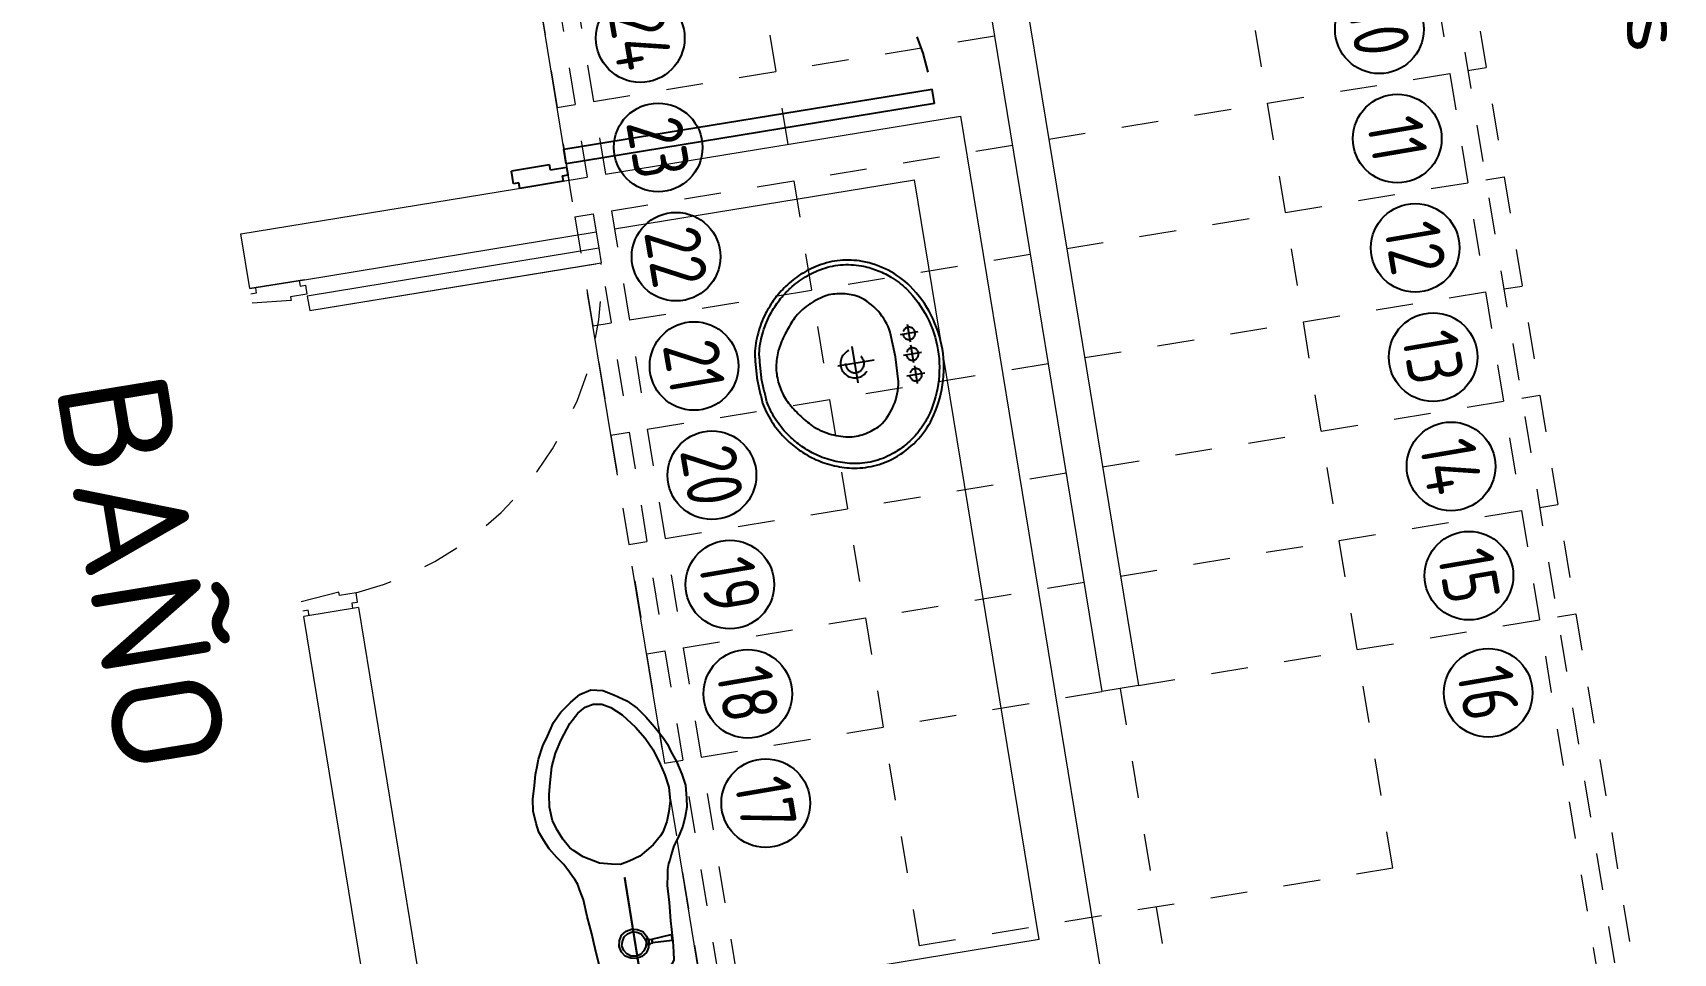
# Model space of a CAD drawing. Header units: metres. Extents: x 2 to 659295185, y -28 to 1124222152.
# Drawn here: x 655613.321 to 655617.762, y 1126529.797 to 1126532.291 of the extents above; entities that cross this region are included whole.
import ezdxf
from ezdxf.enums import TextEntityAlignment as Align

# ---------------------------------------------------------------- set-up
doc = ezdxf.new("R2010")
doc.units = ezdxf.units.M
doc.header["$MEASUREMENT"] = 0
for name, pattern in [('CCSM_C1_CUERPO CK$0$CONTINUA', [0]), ('CCSM_C1_CUERPO CK$0$DASHED', [0.75, 0.5, -0.25]), ('CCSM_C1_CUERPO CK$0$DASHED2', [0.375, 0.25, -0.125]), ('CCSM_C1_CUERPO CK$0$HIDDEN', [0.375, 0.25, -0.125])]:
    doc.linetypes.add(name, pattern=pattern)
doc.layers.get('0').update_dxf_attribs({"linetype": 'CONTINUOUS'})
for name, color, linetype in [('CCSM_C1_CUERPO CK$0$A-ESCALERAS', 7, 'CONTINUOUS'), ('CCSM_C1_CUERPO CK$0$A-PARED', 2, 'CCSM_C1_CUERPO CK$0$CONTINUA'), ('CCSM_C1_CUERPO CK$0$A-PROYECCIONES', 5, 'CCSM_C1_CUERPO CK$0$DASHED'), ('CCSM_C1_CUERPO CK$0$A-PUERTA', 5, 'CCSM_C1_CUERPO CK$0$CONTINUA'), ('CCSM_C1_CUERPO CK$0$A-SANITARIOS', 3, 'CONTINUOUS'), ('CCSM_C1_CUERPO CK$0$A-TEXTOS AREAS', 9, 'CONTINUOUS')]:
    doc.layers.add(name, color=color, linetype=linetype)
doc.styles.add('CCSM_C1_CUERPO CK$0$ROMANS', font='romans__.ttf')
doc.styles.add('CCSM_C1_CUERPO CK$0$Standard', font='txt_____.ttf')

# ---------------------------------------------------------------- blocks, each defined once
blk = doc.blocks.new('CCSM_C1_CUERPO CK$0$lavamanos')
at = {"linetype": 'CCSM_C1_CUERPO CK$0$HIDDEN'}
for p, q in [((-1.14567, -2.91338), (-2.87008, -2.91338)), ((-2.00787, -2.04724), (-2.00787, -3.77559)), ((-0.8622, -2.91338), (0.8622, -2.91338)), ((0, -2.04724), (0, -3.77559)), ((1.14567, -2.91338), (2.87008, -2.91338)), ((2.00787, -2.04724), (2.00787, -3.77559)), ((0, -6.61811), (0, -10.38976)), ((-1.88583, -8.50393), (1.88583, -8.50393))]:
    blk.add_line(p, q, dxfattribs=at)
for points in [[(0, -17.99212), (-0.15602, -17.98496), (-0.31178, -17.97732), (-0.46676, -17.96923), (-0.62247, -17.96061), (-0.7774, -17.95154), (-0.93305, -17.94193), (-1.08792, -17.93189), (-1.24321, -17.92132), (-1.24409, -17.92126), (-1.40018, -17.91107), (-1.55581, -17.90029), (-1.7108, -17.88895), (-1.86635, -17.87695), (-2.02185, -17.86434), (-2.17729, -17.85112), (-2.33209, -17.83734), (-2.48664, -17.82298), (-2.48819, -17.82283), (-2.7321, -17.76466), (-2.9741, -17.70033), (-3.21422, -17.62983), (-3.4526, -17.55314), (-3.68878, -17.47039), (-3.92289, -17.38154), (-4.15451, -17.28676), (-4.3831, -17.18628), (-4.38583, -17.18504), (-4.61263, -17.07783), (-4.836, -16.96507), (-5.05637, -16.84657), (-5.2736, -16.7224), (-5.48754, -16.59265), (-5.69793, -16.45748), (-5.90487, -16.31683), (-6.10726, -16.17149), (-6.11024, -16.16929), (-6.27287, -16.04616), (-6.43208, -15.92036), (-6.58866, -15.7913), (-6.74256, -15.65905), (-6.8937, -15.52366), (-7.04202, -15.38519), (-7.18756, -15.24358), (-7.32904, -15.10015), (-7.33071, -15.09842), (-7.47169, -14.95052), (-7.6088, -14.80093), (-7.74293, -14.64866), (-7.87401, -14.49376), (-8.00211, -14.33619), (-8.12696, -14.17623), (-8.24863, -14.01384), (-8.36614, -13.85039), (-8.36797, -13.84777), (-8.50025, -13.65325), (-8.62668, -13.45667), (-8.74803, -13.25691), (-8.86431, -13.054), (-8.9753, -12.8483), (-9.08105, -12.6397), (-9.18137, -12.42859), (-9.27559, -12.21653), (-9.36657, -11.99892), (-9.45134, -11.78056), (-9.53044, -11.56007), (-9.6038, -11.33761), (-9.67138, -11.11333), (-9.73313, -10.88737), (-9.78902, -10.6599), (-9.83858, -10.43307), (-9.88817, -10.16833), (-9.9285, -9.90369), (-9.95981, -9.63782), (-9.98205, -9.37117), (-9.99523, -9.10379), (-9.99931, -8.83997), (-9.99443, -8.57243), (-9.98031, -8.30315), (-9.98012, -8.30043), (-9.95723, -8.03641), (-9.92507, -7.77125), (-9.88387, -7.50746), (-9.83362, -7.24512), (-9.77443, -6.98478), (-9.70635, -6.72662), (-9.62943, -6.47083), (-9.54331, -6.21653), (-9.54108, -6.21034), (-9.42519, -5.90571), (-9.29761, -5.60409), (-9.15896, -5.30725), (-9.0095, -5.0157), (-8.84949, -4.72997), (-8.67901, -4.45019), (-8.49844, -4.17699), (-8.30709, -3.90944), (-8.10673, -3.65144), (-7.896, -3.39996), (-7.67614, -3.15661), (-7.44739, -2.92165), (-7.21002, -2.69534), (-6.96428, -2.47795), (-6.71071, -2.26995), (-6.44882, -2.07086), (-6.4474, -2.06985), (-6.09342, -1.8285), (-5.72945, -1.60035), (-5.35697, -1.38637), (-4.97653, -1.1869), (-4.58869, -1.00223), (-4.19402, -0.83262), (-3.79311, -0.67834), (-3.38583, -0.53937), (-3.38148, -0.53797), (-2.97062, -0.41452), (-2.55462, -0.30671), (-2.1348, -0.21491), (-1.71177, -0.13925), (-1.28615, -0.07986), (-0.85858, -0.03682), (-0.42966, -0.01018), (0, 0), (0.42963, -0.01033), (0.85867, -0.03702), (1.28621, -0.08015), (1.71194, -0.13969), (2.13491, -0.21549), (2.55482, -0.30751), (2.97072, -0.41554), (3.38189, -0.53937), (3.78887, -0.67819), (4.18996, -0.83242), (4.58469, -1.00185), (4.97278, -1.18636), (5.35351, -1.38562), (5.72617, -1.59924), (6.0905, -1.82709), (6.44479, -2.068), (6.44882, -2.07086), (6.45017, -2.07185), (6.71159, -2.27052), (6.96469, -2.47832), (7.20981, -2.69548), (7.4466, -2.9217), (7.67469, -3.15662), (7.89383, -3.39998), (8.10359, -3.65128), (8.30315, -3.90944), (8.49534, -4.17689), (8.67685, -4.45036), (8.84803, -4.73025), (9.00872, -5.01629), (9.1587, -5.30809), (9.29776, -5.60525), (9.42572, -5.90736), (9.54188, -6.21255), (9.54331, -6.21653), (9.62943, -6.47084), (9.70633, -6.72652), (9.77441, -6.98469), (9.83361, -7.24504), (9.88386, -7.50739), (9.92507, -7.77118), (9.95722, -8.03623), (9.98013, -8.30043), (9.98032, -8.30315), (9.99443, -8.57236), (9.99931, -8.84003), (9.99523, -9.10374), (9.98205, -9.37112), (9.95979, -9.63791), (9.92848, -9.90378), (9.88817, -10.16832), (9.83858, -10.43307), (9.83797, -10.43598), (9.78765, -10.66236), (9.73129, -10.88918), (9.66927, -11.11468), (9.60166, -11.33855), (9.52854, -11.56054), (9.44988, -11.78078), (9.36576, -11.999), (9.27559, -12.21653), (9.18048, -12.42865), (9.07944, -12.63991), (8.97322, -12.84862), (8.86195, -13.05451), (8.74556, -13.25773), (8.6242, -13.45801), (8.49793, -13.65523), (8.36614, -13.85039), (8.24854, -14.01397), (8.12687, -14.17636), (8.00201, -14.33631), (7.87401, -14.49376), (7.74293, -14.64866), (7.6087, -14.80104), (7.47159, -14.95063), (7.33071, -15.09842), (7.18852, -15.24243), (7.04257, -15.38427), (6.89358, -15.52312), (6.74182, -15.65872), (6.58715, -15.79121), (6.42973, -15.92042), (6.26975, -16.04622), (6.1063, -16.16929), (5.90409, -16.31515), (5.69734, -16.45615), (5.48694, -16.59165), (5.27292, -16.72162), (5.05566, -16.84583), (4.83521, -16.96427), (4.61158, -17.07691), (4.38467, -17.18378), (4.38189, -17.18504), (4.15347, -17.28579), (3.92197, -17.38088), (3.68808, -17.46994), (3.4521, -17.55286), (3.2139, -17.62968), (2.9738, -17.7003), (2.73195, -17.76467), (2.48819, -17.82283), (2.48664, -17.82298), (2.33209, -17.83734), (2.17669, -17.85117), (2.02124, -17.86439), (1.86635, -17.87695), (1.7108, -17.88895), (1.55521, -17.90034), (1.39957, -17.91111), (1.24409, -17.92126), (1.24321, -17.92132), (1.08792, -17.93189), (0.9323, -17.94198), (0.7774, -17.95154), (0.62172, -17.96065), (0.46676, -17.96923), (0.31102, -17.97736), (0.15602, -17.98496), (0, -17.99212)], [(0, -16.06299), (-0.18792, -16.0599), (-0.37554, -16.05066), (-0.56285, -16.03525), (-0.74947, -16.01371), (-0.93536, -15.98605), (-1.12025, -15.95229), (-1.30384, -15.91251), (-1.4859, -15.86675), (-1.48819, -15.86614), (-1.49138, -15.86528), (-1.672, -15.81354), (-1.8507, -15.75596), (-2.02734, -15.69259), (-2.20181, -15.62348), (-2.374, -15.54866), (-2.54358, -15.46828), (-2.71043, -15.3824), (-2.87402, -15.29133), (-3.04605, -15.19008), (-3.21542, -15.08647), (-3.38315, -14.9799), (-3.5489, -14.8706), (-3.71277, -14.7585), (-3.87486, -14.64352), (-4.03483, -14.52591), (-4.19175, -14.40641), (-4.19291, -14.40551), (-4.34937, -14.28142), (-4.50255, -14.1558), (-4.65382, -14.02758), (-4.80284, -13.89704), (-4.94986, -13.76398), (-5.09456, -13.62867), (-5.23718, -13.49089), (-5.37629, -13.35207), (-5.37795, -13.35039), (-5.37876, -13.34942), (-5.52197, -13.17233), (-5.65854, -12.99125), (-5.78892, -12.80566), (-5.91297, -12.61578), (-6.03053, -12.42182), (-6.14144, -12.2241), (-6.24566, -12.02265), (-6.34252, -11.81889), (-6.34294, -11.81798), (-6.4347, -11.60908), (-6.51887, -11.39832), (-6.59586, -11.18484), (-6.66561, -10.96878), (-6.72798, -10.75058), (-6.78293, -10.5304), (-6.83039, -10.30848), (-6.87008, -10.08661), (-6.87037, -10.08329), (-6.88356, -9.88894), (-6.88978, -9.69559), (-6.88918, -9.50479), (-6.88176, -9.31148), (-6.86748, -9.11856), (-6.84635, -8.92626), (-6.81842, -8.73484), (-6.78346, -8.5433), (-6.78313, -8.54172), (-6.74096, -8.35347), (-6.69168, -8.16565), (-6.63561, -7.97975), (-6.57283, -7.796), (-6.50342, -7.61466), (-6.42746, -7.43595), (-6.34506, -7.26013), (-6.25591, -7.08661), (-6.08348, -6.85262), (-5.89907, -6.62679), (-5.70371, -6.41048), (-5.49777, -6.20413), (-5.28179, -6.00827), (-5.05633, -5.82341), (-4.82195, -5.65), (-4.57874, -5.48819), (-4.32876, -5.34015), (-4.07122, -5.20434), (-3.80737, -5.08145), (-3.53769, -4.97171), (-3.26299, -4.87546), (-2.9838, -4.79287), (-2.70086, -4.72417), (-2.41481, -4.66952), (-2.41339, -4.66929), (0, -4.56693), (2.41339, -4.66929), (2.41481, -4.66952), (2.70086, -4.72417), (2.98371, -4.79285), (3.26291, -4.87543), (3.5376, -4.97168), (3.80729, -5.08142), (4.07114, -5.2043), (4.32869, -5.34011), (4.57874, -5.48819), (4.82187, -5.64995), (5.05626, -5.82335), (5.28173, -6.00821), (5.49771, -6.20407), (5.70365, -6.41042), (5.89907, -6.62679), (6.08348, -6.85262), (6.25591, -7.08661), (6.34414, -7.2601), (6.42574, -7.43587), (6.50097, -7.61437), (6.5698, -7.79552), (6.63207, -7.97894), (6.68777, -8.16455), (6.73678, -8.35195), (6.77883, -8.5399), (6.77953, -8.5433), (6.81538, -8.73475), (6.84411, -8.92617), (6.8659, -9.11858), (6.88074, -9.31165), (6.88859, -9.50514), (6.88948, -9.69608), (6.88343, -9.88963), (6.8703, -10.08407), (6.87008, -10.08661), (6.83037, -10.30858), (6.7829, -10.5305), (6.72795, -10.75068), (6.66558, -10.96888), (6.59586, -11.18484), (6.51887, -11.39832), (6.4347, -11.60908), (6.34294, -11.81798), (6.34252, -11.81889), (6.24562, -12.02262), (6.14129, -12.22398), (6.03014, -12.42165), (5.91231, -12.61541), (5.78792, -12.80504), (5.65714, -12.9903), (5.52016, -13.17091), (5.37646, -13.34749), (5.37402, -13.35039), (5.23533, -13.48965), (5.09309, -13.6277), (4.94864, -13.76317), (4.8019, -13.89615), (4.65278, -14.02673), (4.50159, -14.15462), (4.34823, -14.27992), (4.19174, -14.40337), (4.18898, -14.40551), (4.03258, -14.52531), (3.87308, -14.64318), (3.71169, -14.75815), (3.54833, -14.87031), (3.38305, -14.97961), (3.2159, -15.08603), (3.04692, -15.18953), (2.87543, -15.29051), (2.87402, -15.29133), (2.87064, -15.29327), (2.7069, -15.38393), (2.53994, -15.46947), (2.37031, -15.54958), (2.19818, -15.62419), (2.02374, -15.69321), (1.84717, -15.75658), (1.66865, -15.81423), (1.48819, -15.86614), (1.4859, -15.86675), (1.30384, -15.91251), (1.12016, -15.95231), (0.93536, -15.98605), (0.74947, -16.01371), (0.56285, -16.03525), (0.37554, -16.05066), (0.18792, -16.0599), (0, -16.06299)]]:
    blk.add_lwpolyline(points, close=True, dxfattribs=at)
blk.add_lwpolyline([(0, -0.43307), (-0.0032, -0.43309), (-0.41557, -0.44293), (-0.82705, -0.4685), (-1.23741, -0.50981), (-1.64573, -0.56674), (-2.05158, -0.63924), (-2.45453, -0.72723), (-2.85365, -0.83052), (-3.24803, -0.94881), (-3.63967, -1.08338), (-4.02553, -1.23249), (-4.40547, -1.39606), (-4.77897, -1.57387), (-5.14533, -1.76558), (-5.50434, -1.97107), (-5.85533, -2.18998), (-6.19685, -2.42126), (-6.19827, -2.42231), (-6.2887, -2.49008), (-6.37749, -2.55848), (-6.46537, -2.62804), (-6.55222, -2.69867), (-6.63824, -2.77053), (-6.7233, -2.84351), (-6.80739, -2.91761), (-6.88976, -2.99212), (-6.97274, -3.06918), (-7.0539, -3.14641), (-7.13418, -3.22475), (-7.21345, -3.30404), (-7.29177, -3.38434), (-7.36908, -3.46561), (-7.44528, -3.54774), (-7.51968, -3.62992), (-7.52139, -3.63182), (-7.52994, -3.6414), (-7.53828, -3.65087), (-7.54653, -3.66038), (-7.55471, -3.66995), (-7.56284, -3.6796), (-7.57088, -3.68929), (-7.57885, -3.69904), (-7.58661, -3.70866), (-7.59313, -3.71598), (-7.60096, -3.72476), (-7.60895, -3.73372), (-7.61679, -3.74249), (-7.62464, -3.75126), (-7.63265, -3.7602), (-7.64051, -3.76896), (-7.64982, -3.77933), (-7.65354, -3.78346), (-7.77251, -3.92911), (-7.88765, -4.07645), (-7.9995, -4.22614), (-8.10806, -4.37823), (-8.2133, -4.53265), (-8.31516, -4.68931), (-8.4136, -4.84814), (-8.50787, -5.00787), (-8.50846, -5.00889), (-8.60047, -5.17295), (-8.6881, -5.33775), (-8.77195, -5.50437), (-8.85211, -5.67293), (-8.92848, -5.84325), (-9.00102, -6.01523), (-9.06964, -6.18868), (-9.13386, -6.3622), (-9.21541, -6.60277), (-9.2883, -6.84446), (-9.35302, -7.08859), (-9.40945, -7.33476), (-9.45752, -7.5827), (-9.49718, -7.83201), (-9.52841, -8.08263), (-9.55101, -8.3323), (-9.55118, -8.33464), (-9.56448, -8.58891), (-9.56894, -8.84181), (-9.56479, -9.09102), (-9.55192, -9.34362), (-9.53034, -9.59552), (-9.50007, -9.84664), (-9.46116, -10.09645), (-9.41339, -10.34645), (-9.36597, -10.56168), (-9.31264, -10.77768), (-9.25391, -10.99213), (-9.18973, -11.20515), (-9.12019, -11.41649), (-9.04537, -11.62587), (-8.96522, -11.83341), (-8.87925, -12.04028), (-8.87795, -12.0433), (-8.78772, -12.24568), (-8.69175, -12.44739), (-8.59074, -12.64662), (-8.48477, -12.84325), (-8.37396, -13.03704), (-8.25824, -13.2281), (-8.13777, -13.4162), (-8.01181, -13.60236), (-7.8991, -13.75924), (-7.78256, -13.91489), (-7.66288, -14.06833), (-7.54019, -14.21938), (-7.41464, -14.36786), (-7.28609, -14.51395), (-7.15468, -14.65748), (-7.01968, -14.79921), (-7.01804, -14.8009), (-6.88233, -14.93771), (-6.74301, -15.07248), (-6.60095, -15.20433), (-6.45608, -15.33332), (-6.30869, -15.4592), (-6.15872, -15.582), (-6.00614, -15.70177), (-5.85039, -15.81889), (-5.65802, -15.95721), (-5.46155, -16.09113), (-5.26164, -16.22013), (-5.05866, -16.34397), (-4.8525, -16.46272), (-4.64353, -16.57616), (-4.43164, -16.68435), (-4.21654, -16.7874), (-4.00016, -16.88334), (-3.7808, -16.97381), (-3.55914, -17.05851), (-3.33535, -17.13737), (-3.10943, -17.21039), (-2.88181, -17.27743), (-2.65252, -17.33848), (-2.42126, -17.3937), (-2.4164, -17.39414), (-2.26792, -17.40746), (-2.11711, -17.42063), (-1.96627, -17.43345), (-1.81637, -17.44583), (-1.66547, -17.45794), (-1.51454, -17.46969), (-1.36456, -17.48101), (-1.2126, -17.49212), (-1.21195, -17.49216), (-1.06192, -17.50172), (-0.91055, -17.51099), (-0.75821, -17.51996), (-0.60681, -17.5285), (-0.45538, -17.53668), (-0.30393, -17.54449), (-0.15246, -17.55193), (0, -17.55905), (0.00328, -17.5589), (0.15446, -17.55184), (0.30468, -17.54445), (0.45581, -17.53664), (0.60599, -17.52851), (0.75707, -17.51995), (0.90721, -17.51107), (1.05825, -17.50176), (1.20866, -17.49212), (1.36029, -17.48111), (1.51241, -17.46969), (1.66354, -17.45797), (1.8156, -17.44581), (1.96667, -17.43337), (2.11867, -17.42047), (2.26968, -17.4073), (2.42031, -17.39379), (2.42126, -17.3937), (2.65238, -17.33852), (2.88181, -17.27743), (3.10943, -17.21039), (3.33521, -17.13742), (3.55901, -17.05856), (3.7808, -16.97381), (4.00016, -16.88334), (4.21654, -16.7874), (4.43164, -16.68435), (4.6434, -16.57622), (4.8525, -16.46272), (5.05854, -16.34404), (5.26164, -16.22013), (5.46143, -16.09121), (5.65802, -15.95721), (5.85039, -15.81889), (6.00615, -15.70175), (6.15862, -15.58207), (6.30859, -15.45926), (6.4561, -15.33329), (6.60087, -15.20439), (6.74295, -15.07252), (6.88238, -14.93765), (7.01804, -14.8009), (7.01969, -14.79921), (7.02105, -14.79782), (7.15567, -14.65643), (7.28652, -14.5133), (7.41453, -14.36744), (7.53947, -14.21913), (7.66147, -14.06821), (7.78039, -13.91485), (7.89609, -13.75922), (8.00787, -13.60236), (8.0096, -13.59989), (8.13606, -13.41435), (8.25698, -13.22677), (8.37307, -13.03615), (8.48432, -12.84251), (8.59052, -12.64621), (8.69167, -12.44726), (8.78775, -12.24567), (8.87795, -12.0433), (8.87925, -12.04028), (8.96517, -11.83354), (9.04532, -11.62599), (9.12019, -11.41649), (9.18969, -11.20528), (9.25387, -10.99226), (9.31264, -10.77768), (9.36594, -10.56181), (9.41339, -10.34645), (9.46031, -10.09655), (9.49841, -9.84683), (9.528, -9.59584), (9.54903, -9.34411), (9.56147, -9.0917), (9.56532, -8.84263), (9.56069, -8.59006), (9.54733, -8.33598), (9.54724, -8.33464), (9.5471, -8.33258), (9.52539, -8.08282), (9.49496, -7.83221), (9.45595, -7.58269), (9.40843, -7.33476), (9.35241, -7.08849), (9.28802, -6.8444), (9.2153, -6.60265), (9.13386, -6.3622), (9.06964, -6.18868), (9.00097, -6.01512), (8.92843, -5.84313), (8.85211, -5.67293), (8.77195, -5.50437), (8.68804, -5.33764), (8.60041, -5.17283), (8.50846, -5.00889), (8.50787, -5.00787), (8.41351, -4.84809), (8.31492, -4.68927), (8.21283, -4.53269), (8.10729, -4.37842), (7.99834, -4.22653), (7.88605, -4.07709), (7.77047, -3.93019), (7.6509, -3.785), (7.64961, -3.78346), (7.64773, -3.78111), (7.64044, -3.77207), (7.63296, -3.7629), (7.6254, -3.75376), (7.6178, -3.74469), (7.61012, -3.73564), (7.60241, -3.72667), (7.59461, -3.71773), (7.58661, -3.70866), (7.5849, -3.70676), (7.57635, -3.69719), (7.56803, -3.68774), (7.55976, -3.6782), (7.55157, -3.66863), (7.54346, -3.65899), (7.53542, -3.6493), (7.52744, -3.63955), (7.51969, -3.62992), (7.44528, -3.54773), (7.36897, -3.46549), (7.29174, -3.38431), (7.21341, -3.30399), (7.13412, -3.22469), (7.05392, -3.14644), (6.97266, -3.06909), (6.88976, -2.99212), (6.8073, -2.91758), (6.7232, -2.84362), (6.63798, -2.77074), (6.55187, -2.69913), (6.46467, -2.62864), (6.3766, -2.55945), (6.28759, -2.49147), (6.19691, -2.42419), (6.19291, -2.42126), (5.85224, -2.18986), (5.50224, -1.97105), (5.1442, -1.76567), (4.77877, -1.5741), (4.40618, -1.39645), (4.02713, -1.23307), (3.64214, -1.08419), (3.25136, -0.94988), (3.24803, -0.94881), (2.85263, -0.8305), (2.45261, -0.72723), (2.04878, -0.63926), (1.64205, -0.56678), (1.2327, -0.50984), (0.82163, -0.46856), (0.40913, -0.44298), (-0.00394, -0.43307)], dxfattribs=at)
for centre, radius in [((-2.00787, -2.91338), 0.59055), ((0, -2.91338), 0.59055), ((2.00787, -2.91338), 0.59056), ((0, -8.50393), 1.37795), ((0, -8.50393), 0.88583)]:
    blk.add_circle(centre, radius, dxfattribs=at)
blk = doc.blocks.new('CCSM_C1_CUERPO CK$0$water')
at = {"linetype": 'Continuous'}
for p, q in [((-1.78, 25.69), (-2.85, 24.95)), ((-0.83, 26.23), (-1.78, 25.69)), ((0.24, 26.46), (-0.83, 26.23)), ((1.3, 26.21), (0.24, 26.46)), ((2.24, 25.65), (1.3, 26.21)), ((3.29, 24.89), (2.24, 25.65)), ((-3.68, 24.13), (-4.36, 23.23)), ((-2.85, 24.95), (-3.68, 24.13)), ((-1.32, 24.58), (-2.23, 23.76)), ((-0.56, 25.01), (-1.32, 24.58)), ((0.23, 25.12), (-0.56, 25.01)), ((1.01, 24.99), (0.23, 25.12)), ((1.76, 24.55), (1.01, 24.99)), ((2.65, 23.72), (1.76, 24.55)), ((4.11, 24.06), (3.29, 24.89)), ((-4.36, 23.23), (-5, 22.17)), ((-2.23, 23.76), (-3.26, 22.43)), ((3.67, 22.37), (2.65, 23.72)), ((4.85, 22.91), (4.11, 24.06)), ((5.4, 22.08), (4.85, 22.91)), ((-5, 22.17), (-5.64, 21.04)), ((-3.98, 21.3), (-4.54, 20.12)), ((-3.26, 22.43), (-3.98, 21.3)), ((4.36, 21.22), (3.67, 22.37)), ((4.9, 20.04), (4.36, 21.22)), ((6.01, 20.93), (5.4, 22.08)), ((-6.12, 19.7), (-6.49, 18.72)), ((-5.92, 20.41), (-6.12, 19.7)), ((-5.64, 21.04), (-5.92, 20.41)), ((-4.54, 20.12), (-4.95, 18.71)), ((5.29, 18.61), (4.9, 20.04)), ((6.21, 20.3), (6.01, 20.93)), ((6.48, 19.59), (6.21, 20.3)), ((6.74, 18.6), (6.48, 19.59)), ((-6.49, 18.72), (-6.77, 17.5)), ((-4.95, 18.71), (-5.24, 17.69)), ((5.55, 17.59), (5.29, 18.61)), ((7.09, 17.38), (6.74, 18.6)), ((-6.77, 17.5), (-6.94, 16.44)), ((-5.24, 17.69), (-5.4, 16.51)), ((5.7, 16.41), (5.55, 17.59)), ((7.23, 16.31), (7.09, 17.38)), ((-6.94, 16.44), (-6.87, 15.26)), ((-6.87, 15.26), (-6.76, 14.43)), ((-5.4, 16.51), (-5.34, 15.25)), ((-5.34, 15.25), (-5.07, 14.3)), ((5.32, 14.2), (5.61, 15.15)), ((5.61, 15.15), (5.7, 16.41)), ((7.02, 14.31), (7.14, 15.13)), ((7.14, 15.13), (7.23, 16.31)), ((-6.76, 14.43), (-6.45, 13.6)), ((-6.45, 13.6), (-6.11, 12.77)), ((-5.07, 14.3), (-4.72, 13.43)), ((4.96, 13.34), (5.32, 14.2)), ((6.7, 13.48), (7.02, 14.31)), ((-6.11, 12.77), (-5.56, 11.86)), ((-4.72, 13.43), (-4.22, 12.52)), ((-4.22, 12.52), (-3.95, 12.2)), ((-3.95, 12.2), (-3.16, 11.49)), ((3.37, 11.43), (4.16, 12.13)), ((4.16, 12.13), (4.44, 12.44)), ((4.44, 12.44), (4.96, 13.34)), ((5.77, 11.76), (6.33, 12.66)), ((6.33, 12.66), (6.7, 13.48)), ((-5.56, 11.86), (-5.02, 11.11)), ((-5.02, 11.11), (-4.63, 10.32)), ((-3.16, 11.49), (-1.79, 10.65)), ((-1.79, 10.65), (-0.73, 10.36)), ((0.92, 10.35), (1.99, 10.61)), ((1.99, 10.61), (3.37, 11.43)), ((4.82, 10.23), (5.22, 11.02)), ((5.22, 11.02), (5.77, 11.76)), ((-4.63, 10.32), (-4.44, 9.88)), ((-4.44, 9.88), (-4.28, 9.57)), ((-4.28, 9.57), (-4.09, 9.05)), ((-4.09, 9.05), (-4.02, 8.58)), ((-0.73, 10.36), (0.09, 10.2)), ((0.09, 10.2), (0.92, 10.35)), ((4.25, 8.98), (4.46, 9.49)), ((4.46, 9.49), (4.62, 9.8)), ((4.62, 9.8), (4.82, 10.23)), ((-4.02, 8.58), (-3.83, 7.59)), ((-3.83, 7.59), (-3.77, 6.02)), ((3.97, 7.52), (4.17, 8.51)), ((4.17, 8.51), (4.25, 8.98)), ((3.87, 5.95), (3.97, 7.52)), ((-3.77, 6.02), (-3.62, 4.36)), ((3.7, 4.3), (3.87, 5.95)), ((-3.62, 4.36), (-3.59, 3.54)), ((-3.59, 3.54), (-3.52, 2.47)), ((-1.67, 2.97), (-3.48, 3.1)), ((-3.48, 3.1), (-3.48, 2.55)), ((-1.35, 3.08), (-1.36, 2.45)), ((-1.23, 3.32), (-1.35, 2.81)), ((-1.23, 3.32), (-1.35, 2.81)), ((-1.15, 3.08), (-1.35, 3.08)), ((-0.95, 3.79), (-1.23, 3.32)), ((-0.95, 3.79), (-1.23, 3.32)), ((-1.16, 2.45), (-1.15, 3.08)), ((-0.99, 3.2), (-1.12, 2.81)), ((-0.99, 3.2), (-1.12, 2.81)), ((-0.76, 3.59), (-0.99, 3.2)), ((-0.76, 3.59), (-0.99, 3.2)), ((-0.48, 4.06), (-0.95, 3.79)), ((-0.48, 4.06), (-0.95, 3.79)), ((-0.4, 3.82), (-0.76, 3.59)), ((-0.4, 3.82), (-0.76, 3.59)), ((0.04, 4.17), (-0.48, 4.06)), ((0.04, 4.17), (-0.48, 4.06)), ((0.03, 3.9), (-0.4, 3.82)), ((0.03, 3.9), (-0.4, 3.82)), ((0.47, 3.81), (0.03, 3.9)), ((0.47, 3.81), (0.03, 3.9)), ((0.55, 4.05), (0.04, 4.17)), ((0.55, 4.05), (0.04, 4.17)), ((0.82, 3.58), (0.47, 3.81)), ((0.82, 3.58), (0.47, 3.81)), ((1.02, 3.77), (0.55, 4.05)), ((1.02, 3.77), (0.55, 4.05)), ((1.05, 3.18), (0.82, 3.58)), ((1.05, 3.18), (0.82, 3.58)), ((1.29, 3.3), (1.02, 3.77)), ((1.29, 3.3), (1.02, 3.77)), ((1.17, 2.78), (1.05, 3.18)), ((1.17, 2.78), (1.05, 3.18)), ((1.4, 2.78), (1.29, 3.3)), ((1.4, 2.78), (1.29, 3.3)), ((3.57, 2.41), (3.65, 3.47)), ((3.65, 3.47), (3.7, 4.3)), ((-3.52, 2.47), (-3.45, 1.49)), ((-3.48, 2.55), (-1.67, 2.61)), ((-1.67, 2.61), (-1.67, 2.97)), ((-1.39, 2.97), (-1.67, 2.97)), ((-1.67, 2.97), (-1.67, 2.57)), ((-1.67, 2.57), (-1.39, 2.57)), ((-1.39, 2.57), (-1.39, 2.97)), ((-1.36, 2.45), (-1.16, 2.45)), ((-1.35, 2.81), (-1.24, 2.26)), ((-1.35, 2.81), (-1.24, 2.26)), ((-1.24, 2.26), (-0.97, 1.82)), ((-1.24, 2.26), (-0.97, 1.82)), ((-1.12, 2.81), (-1, 2.37)), ((-1.12, 2.81), (-1, 2.37)), ((-1, 2.37), (-0.77, 2.01)), ((-1, 2.37), (-0.77, 2.01)), ((-0.97, 1.82), (-0.5, 1.54)), ((-0.97, 1.82), (-0.5, 1.54)), ((-0.77, 2.01), (-0.42, 1.74)), ((-0.77, 2.01), (-0.42, 1.74)), ((-0.5, 1.54), (0.01, 1.42)), ((-0.5, 1.54), (0.01, 1.42)), ((-0.42, 1.74), (0.01, 1.65)), ((-0.42, 1.74), (0.01, 1.65)), ((0.01, 1.65), (0.45, 1.73)), ((0.01, 1.65), (0.45, 1.73)), ((0.01, 1.42), (0.53, 1.53)), ((0.01, 1.42), (0.53, 1.53)), ((0.45, 1.73), (0.81, 2)), ((0.45, 1.73), (0.81, 2)), ((0.53, 1.53), (1, 1.8)), ((0.53, 1.53), (1, 1.8)), ((0.81, 2), (1.04, 2.35)), ((0.81, 2), (1.04, 2.35)), ((1, 1.8), (1.28, 2.23)), ((1, 1.8), (1.28, 2.23)), ((1.04, 2.35), (1.17, 2.78)), ((1.04, 2.35), (1.17, 2.78)), ((1.28, 2.23), (1.4, 2.78)), ((1.28, 2.23), (1.4, 2.78)), ((3.48, 1.43), (3.57, 2.41)), ((-3.45, 1.49), (-3.34, 0.74)), ((-3.34, 0.74), (-3.07, 0.38)), ((-3.07, 0.38), (-2.71, 0.26)), ((-2.71, 0.26), (-2.28, 0.18)), ((-2.28, 0.18), (0, 0)), ((0, 0), (2.28, 0.14)), ((2.28, 0.14), (2.72, 0.21)), ((2.72, 0.21), (3.07, 0.33)), ((3.07, 0.33), (3.35, 0.68)), ((3.35, 0.68), (3.48, 1.43))]:
    blk.add_line(p, q, dxfattribs=at)
at = {"linetype": 'Continuous', "const_width": 0.2}
blk.add_lwpolyline([(-0.09, -2.83), (-0.09, 8.98)], dxfattribs=at)
blk = doc.blocks.new('CCSM_C1_CUERPO CK$0$NUM ESCALON')
blk.add_circle((0, 0), 0.12)
at = {"style": 'CCSM_C1_CUERPO CK$0$ROMANS', "width": 0.75}
blk.add_attdef('00', text='', height=0.15, dxfattribs=at).set_placement((0, 0), align=Align.MIDDLE_CENTER)
blk = doc.blocks.new('CCSM_C1_CUERPO CK$0$P-IZQ 110-15')
for p, q in [((0.045, 1.01), (0.085, 1.01)), ((0.045, 1.01), (0.045, 0)), ((0.085, 0), (0.085, 1.01)), ((0, -0.015), (0.015, -0.015)), ((0, -0.015), (0, -0.135)), ((0.015, 0), (0.035, 0)), ((0.015, -0.015), (0.015, 0)), ((0.035, 0), (0.035, -0.045)), ((0.045, 0), (0.085, 0)), ((1.065, 0), (1.065, -0.045)), ((1.085, 0), (1.065, 0)), ((1.085, -0.015), (1.085, 0)), ((1.1, -0.015), (1.085, -0.015)), ((1.1, -0.015), (1.1, -0.135)), ((0.035, -0.045), (0.05, -0.045)), ((0.05, -0.045), (0.05, -0.15)), ((1.065, -0.045), (1.05, -0.045)), ((1.05, -0.045), (1.05, -0.15)), ((0, -0.135), (0.015, -0.135)), ((0.015, -0.135), (0.015, -0.15)), ((0.015, -0.15), (0.05, -0.15)), ((1.085, -0.15), (1.05, -0.15)), ((1.1, -0.135), (1.085, -0.135)), ((1.085, -0.135), (1.085, -0.15))]:
    blk.add_line(p, q)
at = {"color": 8, "linetype": 'CCSM_C1_CUERPO CK$0$DASHED2', "ltscale": 0.05}
blk.add_arc((0.045, 0), 1.0108, 360, 87.732, dxfattribs=at)

msp = doc.modelspace()

# ---------------------------------------------------------------- linework, layer by layer
at = {"layer": 'CCSM_C1_CUERPO CK$0$A-ESCALERAS', "linetype": 'CCSM_C1_CUERPO CK$0$HIDDEN', "lineweight": 5, "ltscale": 0.1}
for p, q in [((655617.0038, 1126530.0277), (655616.2759, 1126534.4685)), ((655614.9931, 1126534.2582), (655615.721, 1126529.8175)), ((655614.595, 1126532.977), (655615.2259, 1126529.1283)), ((655614.6444, 1126532.9851), (655615.2672, 1126529.1857)), ((655614.6938, 1126532.9931), (655615.3084, 1126529.2432)), ((655614.8393, 1126532.105), (655615.9248, 1126532.2829)), ((655616.072, 1126532.003), (655617.1576, 1126532.181)), ((655614.8879, 1126531.8089), (655615.9734, 1126531.9869)), ((655616.1206, 1126531.707), (655617.2061, 1126531.8849)), ((655614.9364, 1126531.5129), (655616.0219, 1126531.6908)), ((655616.1691, 1126531.4109), (655617.2546, 1126531.5889)), ((655614.9849, 1126531.2168), (655616.0704, 1126531.3948)), ((655616.2176, 1126531.1149), (655617.3031, 1126531.2928)), ((655615.0334, 1126530.9208), (655616.1189, 1126531.0987)), ((655616.2661, 1126530.8188), (655617.3517, 1126530.9968)), ((655615.082, 1126530.6247), (655616.1675, 1126530.8027)), ((655616.3147, 1126530.5228), (655617.4002, 1126530.7007)), ((655616.2653, 1126530.5147), (655616.4433, 1126529.4292)), ((655615.1305, 1126530.3287), (655616.216, 1126530.5066)), ((655617.0038, 1126530.0277), (655615.721, 1126529.8175))]:
    msp.add_line(p, q, dxfattribs=at)
at = {"layer": 'CCSM_C1_CUERPO CK$0$A-ESCALERAS', "lineweight": 5}
for p, q in [((655615.7793, 1126533.1711), (655616.216, 1126530.5066)), ((655617.2069, 1126532.1891), (655617.2562, 1126532.1971)), ((655614.7406, 1126532.0888), (655614.79, 1126532.0969)), ((655617.2554, 1126531.893), (655617.3048, 1126531.9011)), ((655614.7892, 1126531.7928), (655614.8385, 1126531.8009)), ((655614.8539, 1126531.7071), (655614.8604, 1126531.6676)), ((655617.304, 1126531.597), (655617.3533, 1126531.605)), ((655614.8377, 1126531.4967), (655614.887, 1126531.5048)), ((655617.3525, 1126531.3009), (655617.4018, 1126531.309)), ((655614.8862, 1126531.2007), (655614.9356, 1126531.2088)), ((655617.401, 1126531.0049), (655617.4503, 1126531.0129)), ((655614.9347, 1126530.9046), (655614.9841, 1126530.9127)), ((655617.4495, 1126530.7088), (655617.4989, 1126530.7169)), ((655614.9833, 1126530.6086), (655615.0326, 1126530.6167)), ((655616.3147, 1126530.5228), (655616.216, 1126530.5066)), ((655615.0318, 1126530.3125), (655615.0811, 1126530.3206))]:
    msp.add_line(p, q, dxfattribs=at)
msp.add_lwpolyline([(655615.7809, 1126533.7793), (655616.3147, 1126530.5228)], dxfattribs=at)
at = {"layer": 'CCSM_C1_CUERPO CK$0$A-ESCALERAS', "linetype": 'CCSM_C1_CUERPO CK$0$HIDDEN', "lineweight": 5, "ltscale": 0.1}
for points in [[(655617.0136, 1126533.6774), (655617.693, 1126529.5327)], [(655616.9724, 1126533.62), (655617.6355, 1126529.5739)], [(655616.9311, 1126533.5625), (655617.5781, 1126529.6152)]]:
    msp.add_lwpolyline(points, dxfattribs=at)
at = {"layer": 'CCSM_C1_CUERPO CK$0$A-PARED', "lineweight": 5}
for p, q in [((655614.8717, 1126531.9076), (655615.8325, 1126532.0651)), ((655615.8325, 1126532.0651), (655616.3032, 1126529.1939)), ((655614.625, 1126531.8672), (655614.8223, 1126531.8995)), ((655614.8959, 1126531.7596), (655615.7088, 1126531.8928)), ((655616.0461, 1126529.8347), (655615.7088, 1126531.8928)), ((655613.8849, 1126531.7459), (655614.625, 1126531.8672)), ((655613.9091, 1126531.5978), (655613.8849, 1126531.7459)), ((655614.0571, 1126531.6221), (655614.8466, 1126531.7515)), ((655614.0571, 1126531.6221), (655613.9091, 1126531.5978)), ((655613.9091, 1126531.5978), (655614.0571, 1126531.6221)), ((655614.2027, 1126530.734), (655614.0547, 1126530.7097)), ((655614.2027, 1126530.734), (655614.3945, 1126529.564)), ((655614.2989, 1126529.22), (655614.0547, 1126530.7097)), ((655616.0461, 1126529.8347), (655614.3945, 1126529.564))]:
    msp.add_line(p, q, dxfattribs=at)
at = {"layer": 'CCSM_C1_CUERPO CK$0$A-PROYECCIONES', "lineweight": 5}
msp.add_lwpolyline([(655627.1504, 1126543.0145), (655628.9161, 1126526.476), (655615.2664, 1126524.2443), (655614.5278, 1126528.7509), (655615.2679, 1126528.8722), (655613.3213, 1126540.7477), (655627.1504, 1126543.0145)], dxfattribs=at)
at = {"layer": 'CCSM_C1_CUERPO CK$0$A-PUERTA', "lineweight": 5}
for p, q in [((655614.8539, 1126531.7071), (655614.0644, 1126531.5777)), ((655614.0709, 1126531.5382), (655614.8456, 1126531.6652)), ((655614.0423, 1126531.6197), (655614.0448, 1126531.6049)), ((655613.9264, 1126531.5855), (655613.9115, 1126531.583)), ((655613.9239, 1126531.6003), (655613.9264, 1126531.5855)), ((655614.0636, 1126531.5826), (655614.0192, 1126531.5754)), ((655614.0192, 1126531.5754), (655614.0208, 1126531.5655)), ((655614.0448, 1126531.6049), (655614.0596, 1126531.6073)), ((655614.0596, 1126531.6073), (655614.0636, 1126531.5826)), ((655614.0644, 1126531.5777), (655614.0709, 1126531.5382)), ((655614.0208, 1126531.5655), (655613.9156, 1126531.5584)), ((655614.1502, 1126530.776), (655614.0482, 1126530.7492)), ((655614.1518, 1126530.7662), (655614.1502, 1126530.776)), ((655614.1963, 1126530.7734), (655614.1518, 1126530.7662)), ((655614.1855, 1126530.7463), (655614.2003, 1126530.7488)), ((655614.1879, 1126530.7315), (655614.1855, 1126530.7463)), ((655614.2003, 1126530.7488), (655614.1963, 1126530.7734)), ((655614.0671, 1126530.7269), (655614.0523, 1126530.7245)), ((655614.0695, 1126530.7121), (655614.0671, 1126530.7269))]:
    msp.add_line(p, q, dxfattribs=at)
msp.add_lwpolyline([(655614.0709, 1126531.5382), (655614.8604, 1126531.6676)], dxfattribs=at)
at = {"layer": 'CCSM_C1_CUERPO CK$0$A-PUERTA', "color": 8, "linetype": 'CCSM_C1_CUERPO CK$0$DASHED2', "lineweight": 5, "ltscale": 0.05}
msp.add_arc((655613.9779, 1126531.6293), 0.8832, 284.3099, 2.4886, dxfattribs=at)

# ---------------------------------------------------------------- block references
at = {"layer": 'CCSM_C1_CUERPO CK$0$A-ESCALERAS', "lineweight": 5}
ref = msp.add_blockref('CCSM_C1_CUERPO CK$0$NUM ESCALON', (655616.967, 1126532.3005), dxfattribs=dict(at, rotation=99.72082697943804))
ref.add_attrib('00', '10', dxfattribs={"layer": '0', "height": 0.15, "rotation": 99.7208, "style": 'CCSM_C1_CUERPO CK$0$ROMANS', "text_generation_flag": 6, "width": 0.75}).set_placement((655616.967, 1126532.3005), align=Align.MIDDLE_CENTER)
ref = msp.add_blockref('CCSM_C1_CUERPO CK$0$NUM ESCALON', (655614.9659, 1126532.2765), dxfattribs=dict(at, rotation=99.72082697943804))
ref.add_attrib('00', '24', dxfattribs={"layer": '0', "height": 0.15, "rotation": 99.7208, "style": 'CCSM_C1_CUERPO CK$0$ROMANS', "text_generation_flag": 6, "width": 0.75}).set_placement((655614.9659, 1126532.2765), align=Align.MIDDLE_CENTER)
ref = msp.add_blockref('CCSM_C1_CUERPO CK$0$NUM ESCALON', (655615.0144, 1126531.9804), dxfattribs=dict(at, rotation=99.72082697943804))
ref.add_attrib('00', '23', dxfattribs={"layer": '0', "height": 0.15, "rotation": 99.7208, "style": 'CCSM_C1_CUERPO CK$0$ROMANS', "text_generation_flag": 6, "width": 0.75}).set_placement((655615.0144, 1126531.9804), align=Align.MIDDLE_CENTER)
ref = msp.add_blockref('CCSM_C1_CUERPO CK$0$NUM ESCALON', (655617.0155, 1126532.0044), dxfattribs=dict(at, rotation=99.72082697943804))
ref.add_attrib('00', '11', dxfattribs={"layer": '0', "height": 0.15, "rotation": 99.7208, "style": 'CCSM_C1_CUERPO CK$0$ROMANS', "text_generation_flag": 6, "width": 0.75}).set_placement((655617.0155, 1126532.0044), align=Align.MIDDLE_CENTER)
ref = msp.add_blockref('CCSM_C1_CUERPO CK$0$NUM ESCALON', (655617.064, 1126531.7084), dxfattribs=dict(at, rotation=99.72082697943804))
ref.add_attrib('00', '12', dxfattribs={"layer": '0', "height": 0.15, "rotation": 99.7208, "style": 'CCSM_C1_CUERPO CK$0$ROMANS', "text_generation_flag": 6, "width": 0.75}).set_placement((655617.064, 1126531.7084), align=Align.MIDDLE_CENTER)
ref = msp.add_blockref('CCSM_C1_CUERPO CK$0$NUM ESCALON', (655615.0629, 1126531.6844), dxfattribs=dict(at, rotation=99.72082697943804))
ref.add_attrib('00', '22', dxfattribs={"layer": '0', "height": 0.15, "rotation": 99.7208, "style": 'CCSM_C1_CUERPO CK$0$ROMANS', "text_generation_flag": 6, "width": 0.75}).set_placement((655615.0629, 1126531.6844), align=Align.MIDDLE_CENTER)
ref = msp.add_blockref('CCSM_C1_CUERPO CK$0$NUM ESCALON', (655617.1125, 1126531.4123), dxfattribs=dict(at, rotation=99.72082697943804))
ref.add_attrib('00', '13', dxfattribs={"layer": '0', "height": 0.15, "rotation": 99.7208, "style": 'CCSM_C1_CUERPO CK$0$ROMANS', "text_generation_flag": 6, "width": 0.75}).set_placement((655617.1125, 1126531.4123), align=Align.MIDDLE_CENTER)
ref = msp.add_blockref('CCSM_C1_CUERPO CK$0$NUM ESCALON', (655615.1115, 1126531.3883), dxfattribs=dict(at, rotation=99.72082697943804))
ref.add_attrib('00', '21', dxfattribs={"layer": '0', "height": 0.15, "rotation": 99.7208, "style": 'CCSM_C1_CUERPO CK$0$ROMANS', "text_generation_flag": 6, "width": 0.75}).set_placement((655615.1115, 1126531.3883), align=Align.MIDDLE_CENTER)
ref = msp.add_blockref('CCSM_C1_CUERPO CK$0$NUM ESCALON', (655615.16, 1126531.0923), dxfattribs=dict(at, rotation=99.72082697943804))
ref.add_attrib('00', '20', dxfattribs={"layer": '0', "height": 0.15, "rotation": 99.7208, "style": 'CCSM_C1_CUERPO CK$0$ROMANS', "text_generation_flag": 6, "width": 0.75}).set_placement((655615.16, 1126531.0923), align=Align.MIDDLE_CENTER)
ref = msp.add_blockref('CCSM_C1_CUERPO CK$0$NUM ESCALON', (655617.1611, 1126531.1163), dxfattribs=dict(at, rotation=99.72082697943804))
ref.add_attrib('00', '14', dxfattribs={"layer": '0', "height": 0.15, "rotation": 99.7208, "style": 'CCSM_C1_CUERPO CK$0$ROMANS', "text_generation_flag": 6, "width": 0.75}).set_placement((655617.1611, 1126531.1163), align=Align.MIDDLE_CENTER)
ref = msp.add_blockref('CCSM_C1_CUERPO CK$0$NUM ESCALON', (655617.2096, 1126530.8202), dxfattribs=dict(at, rotation=99.72082697943804))
ref.add_attrib('00', '15', dxfattribs={"layer": '0', "height": 0.15, "rotation": 99.7208, "style": 'CCSM_C1_CUERPO CK$0$ROMANS', "text_generation_flag": 6, "width": 0.75}).set_placement((655617.2096, 1126530.8202), align=Align.MIDDLE_CENTER)
ref = msp.add_blockref('CCSM_C1_CUERPO CK$0$NUM ESCALON', (655615.2085, 1126530.7962), dxfattribs=dict(at, rotation=99.72082697943804))
ref.add_attrib('00', '19', dxfattribs={"layer": '0', "height": 0.15, "rotation": 99.7208, "style": 'CCSM_C1_CUERPO CK$0$ROMANS', "text_generation_flag": 6, "width": 0.75}).set_placement((655615.2085, 1126530.7962), align=Align.MIDDLE_CENTER)
ref = msp.add_blockref('CCSM_C1_CUERPO CK$0$NUM ESCALON', (655617.2616, 1126530.5028), dxfattribs=dict(at, rotation=99.72082697943804))
ref.add_attrib('00', '16', dxfattribs={"layer": '0', "height": 0.15, "rotation": 99.7208, "style": 'CCSM_C1_CUERPO CK$0$ROMANS', "text_generation_flag": 6, "width": 0.75}).set_placement((655617.2616, 1126530.5028), align=Align.MIDDLE_CENTER)
ref = msp.add_blockref('CCSM_C1_CUERPO CK$0$NUM ESCALON', (655615.257, 1126530.5002), dxfattribs=dict(at, rotation=99.72082697943804))
ref.add_attrib('00', '18', dxfattribs={"layer": '0', "height": 0.15, "rotation": 99.7208, "style": 'CCSM_C1_CUERPO CK$0$ROMANS', "text_generation_flag": 6, "width": 0.75}).set_placement((655615.257, 1126530.5002), align=Align.MIDDLE_CENTER)
ref = msp.add_blockref('CCSM_C1_CUERPO CK$0$NUM ESCALON', (655615.3056, 1126530.2041), dxfattribs=dict(at, rotation=99.72082697943804))
ref.add_attrib('00', '17', dxfattribs={"layer": '0', "height": 0.15, "rotation": 99.7208, "style": 'CCSM_C1_CUERPO CK$0$ROMANS', "text_generation_flag": 6, "width": 0.75}).set_placement((655615.3056, 1126530.2041), align=Align.MIDDLE_CENTER)
at = {"layer": 'CCSM_C1_CUERPO CK$0$A-PUERTA', "lineweight": 5, "xscale": -1, "rotation": 279.3085976292851}
msp.add_blockref('CCSM_C1_CUERPO CK$0$P-IZQ 110-15', (655614.773, 1126531.8914), dxfattribs=at)
at = {"layer": 'CCSM_C1_CUERPO CK$0$A-SANITARIOS', "linetype": 'CCSM_C1_CUERPO CK$0$CONTINUA', "lineweight": 5, "xscale": -0.02825636411502756, "yscale": 0.02825636370107532, "zscale": 0.02825636414339013, "rotation": 279.3085950490334}
msp.add_blockref('CCSM_C1_CUERPO CK$0$lavamanos', (655615.784, 1126531.4339), dxfattribs=at)
at = {"layer": 'CCSM_C1_CUERPO CK$0$A-SANITARIOS', "lineweight": 5, "xscale": -0.02948293183089155, "yscale": 0.02948293159715831, "zscale": 0.02948293150576933, "rotation": 9.11334107850215}
msp.add_blockref('CCSM_C1_CUERPO CK$0$water', (655614.9628, 1126529.7416), dxfattribs=at)

# ---------------------------------------------------------------- texts
at = {"layer": 'CCSM_C1_CUERPO CK$0$A-TEXTOS AREAS', "lineweight": 5, "rotation": 279.3079, "style": 'CCSM_C1_CUERPO CK$0$Standard'}
for s, insert, char_height, width, attachment_point in [('{\\Fromans|c0;ESCALERA A SALA DE ENFRIAMIENTOS H:5.10mts}', (655617.8512, 1126533.5886), 0.158458, 2.838518, 2), ('{\\Fromans|c0;BAÑO}', (655613.6778, 1126531.3867), 0.3, 3.008609, 1)]:
    msp.add_mtext(s, dxfattribs=dict(at, insert=insert, char_height=char_height, width=width, attachment_point=attachment_point))

doc.saveas('drawing.dxf')
